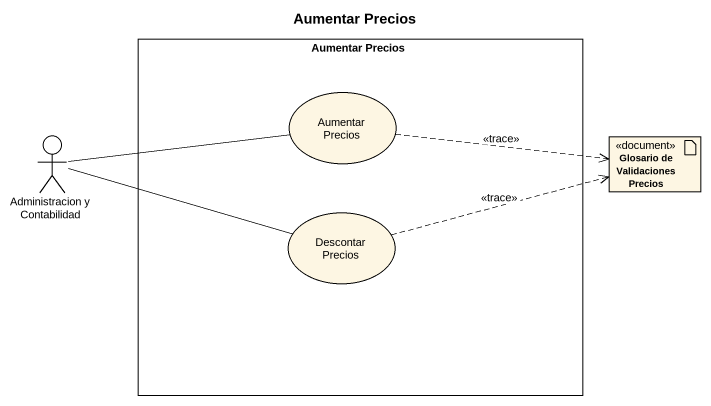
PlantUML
@startuml
title Aumentar Precios
rectangle "Aumentar Precios" as Aumentar_Precios {
  usecase "Aumentar Precios" as Aumentar_Precios_2
  usecase "Descontar Precios" as Descontar_Precios
}
actor "Administracion y Contabilidad" as Administracion_y
artifact "Glosario de Validaciones Precios" as Glosario_de_Validaciones <<document>>
Aumentar_Precios_2 .right.> Glosario_de_Validaciones : <<trace>>
Administracion_y -right- Aumentar_Precios_2
Administracion_y -right- Descontar_Precios
Descontar_Precios .right.> Glosario_de_Validaciones : <<trace>>
@enduml
